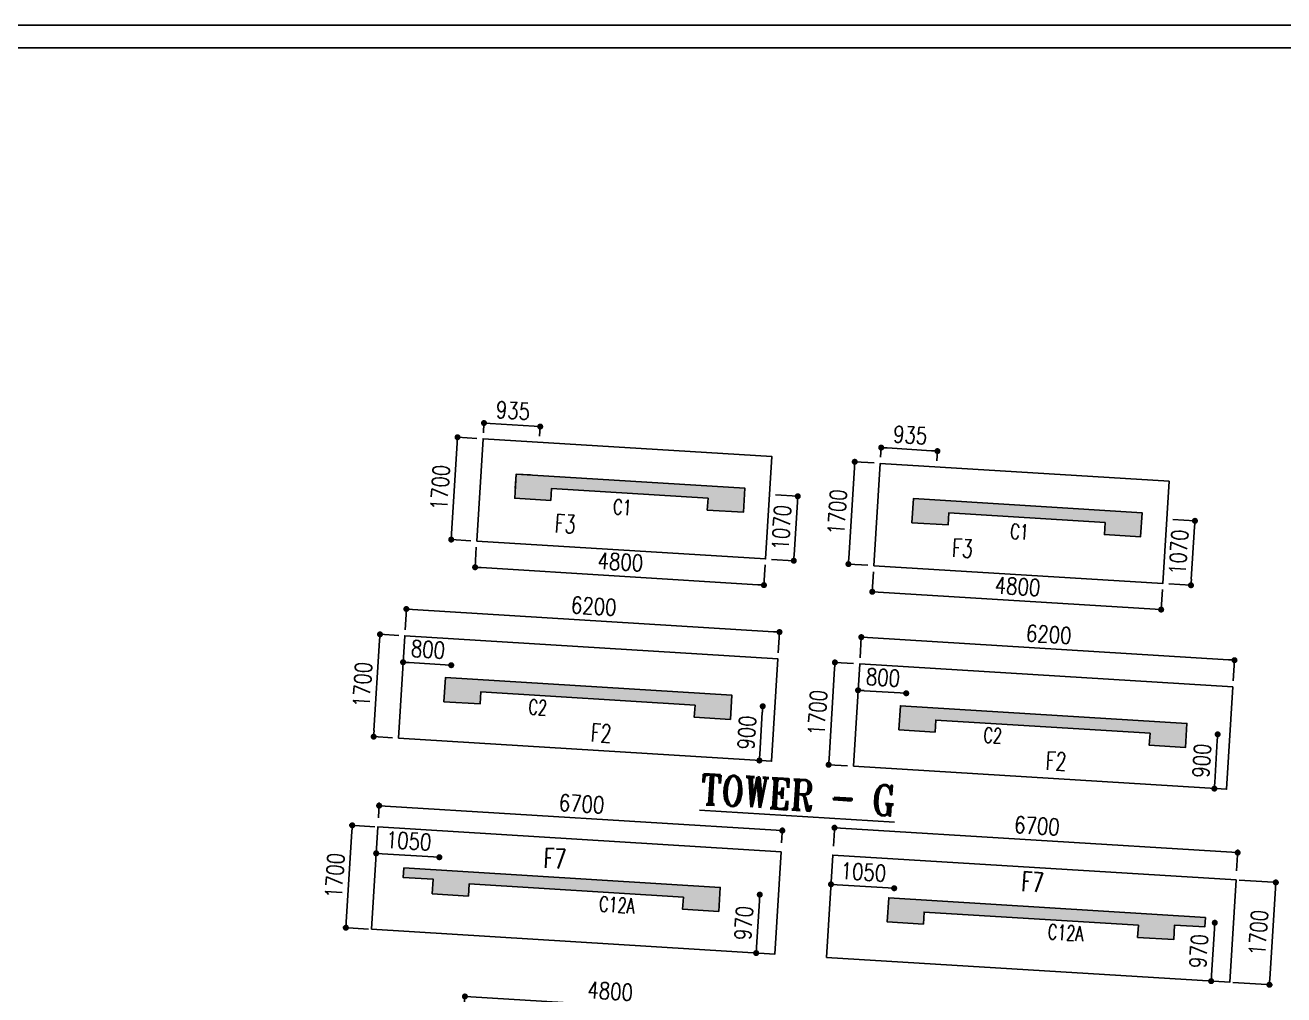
# Model space of a CAD drawing. Extents: x 473024 to 774629, y -1213442 to -1126596.
# Drawn here: x 491220 to 512094, y -1143044 to -1126969 of the extents above; entities that cross this region are included whole.
import ezdxf
from ezdxf.enums import TextEntityAlignment as Align

# ---------------------------------------------------------------- set-up
doc = ezdxf.new("R2010")
doc.units = 0
doc.header["$LTSCALE"] = 100
doc.header["$MEASUREMENT"] = 0
doc.header["$PDMODE"] = 2
doc.header["$PDSIZE"] = -10
doc.layers.get('0').update_dxf_attribs({"linetype": 'CONTINUOUS'})
doc.layers.get('Defpoints').update_dxf_attribs({"linetype": 'CONTINUOUS'})
for name, color, linetype in [('7', 7, 'CONTINUOUS'), ('C-STRU-COL-HAT', 253, 'CONTINUOUS'), ('COLNO', 6, 'CONTINUOUS'), ('column', 10, 'CONTINUOUS'), ('Footing', 2, 'CONTINUOUS'), ('Footing Nos', 4, 'CONTINUOUS'), ('S-FOOTDIM', 9, 'CONTINUOUS'), ('TITLE', 7, 'CONTINUOUS'), ('TITLE2', 7, 'CONTINUOUS')]:
    doc.layers.add(name, color=color, linetype=linetype)
doc.styles.add('ROMANS', font='romans.shx', dxfattribs={"width": 0.8})
doc.styles.add('ROMANT', font='ROMANT.SHX', dxfattribs={"width": 0.8})
doc.dimstyles.new('dim100', dxfattribs={"dimtxt": 275, "dimasz": 100, "dimexe": 50, "dimexo": 50, "dimgap": 100, "dimtad": 1, "dimdec": 0, "dimrnd": 5, "dimzin": 0, "dimdsep": 46, "dimtxsty": 'ROMANS', "dimblk": 'DOT', "dimcen": 0.09, "dimclrd": 9, "dimclre": 9, "dimclrt": 3, "dimadec": 0, "dimazin": 0, "dimtfac": 1, "dimtdec": 0, "dimtofl": 0, "dimtmove": 1, "dimatfit": 0, "dimldrblk": 'DOT', "dimfxl": 1, "dimtolj": 1, "dimtzin": 0, "dimarcsym": 0})

# ---------------------------------------------------------------- blocks, each defined once
blk = doc.blocks.new('_Dot')
at = {"color": 0, "linetype": 'ByBlock', "lineweight": -2}
blk.add_line((-0.5, 0), (-1, 0), dxfattribs=at)
at = {"color": 0, "linetype": 'ByBlock', "const_width": 0.5}
blk.add_lwpolyline([(-0.25, 0, 1), (0.25, 0, 1)], format="xyb", close=True, dxfattribs=at)
blk = doc.blocks.new('*D95')
at = {"layer": 'Defpoints', "color": 0, "transparency": 16777216}
for p in [(497514, -1137092), (496999, -1138764), (497410, -1138789)]:
    blk.add_point(p, dxfattribs=at)
at = {"layer": 'S-FOOTDIM', "color": 9, "lineweight": -2, "transparency": 16777216}
for p, q in [((497098, -1137167), (497005, -1138664)), ((497415, -1137086), (497104, -1137067)), ((497310, -1138783), (496999, -1138764))]:
    blk.add_line(p, q, dxfattribs=at)
at = {"layer": 'S-FOOTDIM', "color": 9, "lineweight": -2, "transparency": 16777216, "xscale": 99.99999999999999, "yscale": 99.99999999999999, "zscale": 99.99999999999999}
for p, rotation in [((497104, -1137067), 86.46637267448153), ((496999, -1138764), 266.4663726744816)]:
    blk.add_blockref('_Dot', p, dxfattribs=dict(at, rotation=rotation))
at = {"layer": 'S-FOOTDIM', "color": 3, "transparency": 16777216, "insert": (496814, -1137901), "char_height": 275, "attachment_point": 5, "rotation": 86.4664, "style": 'ROMANS'}
blk.add_mtext('\\A1;1700', dxfattribs=at)
blk = doc.blocks.new('*D96')
at = {"layer": 'Defpoints', "color": 0, "transparency": 16777216}
for p in [(497542, -1136648), (497514, -1137092), (503703, -1137474)]:
    blk.add_point(p, dxfattribs=at)
at = {"layer": 'S-FOOTDIM', "color": 9, "lineweight": -2, "transparency": 16777216}
for p, q in [((497520, -1136992), (497542, -1136648)), ((503630, -1137024), (497642, -1136654)), ((503709, -1137374), (503730, -1137030))]:
    blk.add_line(p, q, dxfattribs=at)
at = {"layer": 'S-FOOTDIM', "color": 9, "lineweight": -2, "transparency": 16777216, "xscale": 99.99999999999999, "yscale": 99.99999999999999, "zscale": 99.99999999999999}
for p, rotation in [((497542, -1136648), 176.4663726676186), ((503730, -1137030), 356.4663726676186)]:
    blk.add_blockref('_Dot', p, dxfattribs=dict(at, rotation=rotation))
at = {"layer": 'S-FOOTDIM', "color": 3, "transparency": 16777216, "insert": (500650, -1136602), "char_height": 275, "attachment_point": 5, "rotation": 356.4664, "style": 'ROMANS'}
blk.add_mtext('\\A1;6200', dxfattribs=at)
blk = doc.blocks.new('*D97')
at = {"layer": 'Defpoints', "color": 0, "transparency": 16777216}
for p in [(505060, -1137558), (504545, -1139230), (504955, -1139255)]:
    blk.add_point(p, dxfattribs=at)
at = {"layer": 'S-FOOTDIM', "color": 9, "lineweight": -2, "transparency": 16777216}
for p, q in [((504643, -1137633), (504551, -1139130)), ((504960, -1137552), (504649, -1137533)), ((504855, -1139249), (504545, -1139230))]:
    blk.add_line(p, q, dxfattribs=at)
at = {"layer": 'S-FOOTDIM', "color": 9, "lineweight": -2, "transparency": 16777216, "xscale": 99.99999999999999, "yscale": 99.99999999999999, "zscale": 99.99999999999999}
for p, rotation in [((504649, -1137533), 86.46637267448153), ((504545, -1139230), 266.4663726744816)]:
    blk.add_blockref('_Dot', p, dxfattribs=dict(at, rotation=rotation))
at = {"layer": 'S-FOOTDIM', "color": 3, "transparency": 16777216, "insert": (504360, -1138367), "char_height": 275, "attachment_point": 5, "rotation": 86.4664, "style": 'ROMANS'}
blk.add_mtext('\\A1;1700', dxfattribs=at)
blk = doc.blocks.new('*D98')
at = {"layer": 'Defpoints', "color": 0, "transparency": 16777216}
for p in [(505087, -1137114), (505060, -1137558), (511248, -1137940)]:
    blk.add_point(p, dxfattribs=at)
at = {"layer": 'S-FOOTDIM', "color": 9, "lineweight": -2, "transparency": 16777216}
for p, q in [((505066, -1137458), (505087, -1137114)), ((511176, -1137490), (505187, -1137120)), ((511254, -1137840), (511276, -1137496))]:
    blk.add_line(p, q, dxfattribs=at)
at = {"layer": 'S-FOOTDIM', "color": 9, "lineweight": -2, "transparency": 16777216, "xscale": 99.99999999999999, "yscale": 99.99999999999999, "zscale": 99.99999999999999}
for p, rotation in [((505087, -1137114), 176.4663726676186), ((511276, -1137496), 356.4663726676186)]:
    blk.add_blockref('_Dot', p, dxfattribs=dict(at, rotation=rotation))
at = {"layer": 'S-FOOTDIM', "color": 3, "transparency": 16777216, "insert": (508196, -1137068), "char_height": 275, "attachment_point": 5, "rotation": 356.4664, "style": 'ROMANS'}
blk.add_mtext('\\A1;6200', dxfattribs=at)
blk = doc.blocks.new('*D99')
at = {"layer": 'Defpoints', "color": 0, "transparency": 16777216}
for p in [(496644, -1140234), (497068, -1140261), (496963, -1141957)]:
    blk.add_point(p, dxfattribs=at)
at = {"layer": 'S-FOOTDIM', "color": 9, "lineweight": -2, "transparency": 16777216}
for p, q in [((496545, -1141831), (496638, -1140334)), ((497018, -1140258), (496594, -1140231)), ((496914, -1141954), (496489, -1141928))]:
    blk.add_line(p, q, dxfattribs=at)
at = {"layer": 'S-FOOTDIM', "color": 9, "lineweight": -2, "transparency": 16777216, "xscale": 99.99999999999999, "yscale": 99.99999999999999, "zscale": 99.99999999999999}
for p, rotation in [((496644, -1140234), 86.46706808957696), ((496539, -1141931), 266.467068089577)]:
    blk.add_blockref('_Dot', p, dxfattribs=dict(at, rotation=rotation))
at = {"layer": 'S-FOOTDIM', "color": 3, "transparency": 16777216, "insert": (496354, -1141068), "char_height": 275, "attachment_point": 5, "rotation": 86.4671, "style": 'ROMANS'}
blk.add_mtext('\\A1;1700', dxfattribs=at)
blk = doc.blocks.new('*D100')
at = {"layer": 'Defpoints', "color": 0, "transparency": 16777216}
for p in [(497074, -1140161), (503777, -1140321), (503762, -1140574)]:
    blk.add_point(p, dxfattribs=at)
at = {"layer": 'S-FOOTDIM', "color": 9, "lineweight": -2, "transparency": 16777216}
for p, q in [((497077, -1140111), (497093, -1139858)), ((497190, -1139914), (503677, -1140314)), ((503765, -1140524), (503780, -1140271))]:
    blk.add_line(p, q, dxfattribs=at)
at = {"layer": 'S-FOOTDIM', "color": 9, "lineweight": -2, "transparency": 16777216, "xscale": 100, "yscale": 100, "zscale": 100}
for p, rotation in [((497090, -1139908), 176.466994887419), ((503777, -1140321), 356.4669948874191)]:
    blk.add_blockref('_Dot', p, dxfattribs=dict(at, rotation=rotation))
at = {"layer": 'S-FOOTDIM', "color": 3, "transparency": 16777216, "insert": (500448, -1139877), "char_height": 275, "attachment_point": 5, "rotation": 356.467, "style": 'ROMANS'}
blk.add_mtext('\\A1;6700', dxfattribs=at)
blk = doc.blocks.new('*D101')
at = {"layer": 'Defpoints', "color": 0, "transparency": 16777216}
for p in [(511301, -1141139), (511960, -1141180), (511196, -1142836)]:
    blk.add_point(p, dxfattribs=at)
at = {"layer": 'S-FOOTDIM', "color": 9, "lineweight": -2, "transparency": 16777216}
for p, q in [((511351, -1141143), (512010, -1141183)), ((511861, -1142777), (511954, -1141280)), ((511246, -1142839), (511905, -1142880))]:
    blk.add_line(p, q, dxfattribs=at)
at = {"layer": 'S-FOOTDIM', "color": 9, "lineweight": -2, "transparency": 16777216, "xscale": 100, "yscale": 100, "zscale": 100}
for p, rotation in [((511960, -1141180), 86.466445874391), ((511855, -1142877), 266.466445874391)]:
    blk.add_blockref('_Dot', p, dxfattribs=dict(at, rotation=rotation))
at = {"layer": 'S-FOOTDIM', "color": 3, "transparency": 16777216, "insert": (511671, -1142014), "char_height": 275, "attachment_point": 5, "rotation": 86.4664, "style": 'ROMANS'}
blk.add_mtext('\\A1;1700', dxfattribs=at)
blk = doc.blocks.new('*D102')
at = {"layer": 'Defpoints', "color": 0, "transparency": 16777216}
for p in [(504620, -1140627), (511329, -1140687), (511307, -1141040)]:
    blk.add_point(p, dxfattribs=at)
at = {"layer": 'S-FOOTDIM', "color": 9, "lineweight": -2, "transparency": 16777216}
for p, q in [((504623, -1140577), (504645, -1140224)), ((504742, -1140280), (511229, -1140681)), ((511310, -1140990), (511332, -1140637))]:
    blk.add_line(p, q, dxfattribs=at)
at = {"layer": 'S-FOOTDIM', "color": 9, "lineweight": -2, "transparency": 16777216, "xscale": 100, "yscale": 100, "zscale": 100}
for p, rotation in [((504642, -1140274), 176.4663726724198), ((511329, -1140687), 356.4663726724198)]:
    blk.add_blockref('_Dot', p, dxfattribs=dict(at, rotation=rotation))
at = {"layer": 'S-FOOTDIM', "color": 3, "transparency": 16777216, "insert": (508000, -1140243), "char_height": 275, "attachment_point": 5, "rotation": 356.4664, "style": 'ROMANS'}
blk.add_mtext('\\A1;6700', dxfattribs=at)
blk = doc.blocks.new('*D104')
at = {"layer": 'Defpoints', "color": 0, "transparency": 16777216}
for p in [(498513, -1143071), (498486, -1143504), (503277, -1143800)]:
    blk.add_point(p, dxfattribs=at)
at = {"layer": 'S-FOOTDIM', "color": 9, "lineweight": -2, "transparency": 16777216}
for p, q in [((498492, -1143404), (498513, -1143071)), ((503204, -1143361), (498613, -1143077)), ((503283, -1143700), (503304, -1143367))]:
    blk.add_line(p, q, dxfattribs=at)
at = {"layer": 'S-FOOTDIM', "color": 9, "lineweight": -2, "transparency": 16777216, "xscale": 100, "yscale": 100, "zscale": 100}
for p, rotation in [((498513, -1143071), 176.4663725606887), ((503304, -1143367), 356.4663725606887)]:
    blk.add_blockref('_Dot', p, dxfattribs=dict(at, rotation=rotation))
at = {"layer": 'S-FOOTDIM', "color": 3, "transparency": 16777216, "insert": (500923, -1142982), "char_height": 275, "attachment_point": 5, "rotation": 356.4664, "style": 'ROMANS'}
blk.add_mtext('\\A1;4800', dxfattribs=at)
blk = doc.blocks.new('*D107')
at = {"layer": 'Defpoints', "color": 0, "transparency": 16777216}
for p in [(498390, -1133800), (498813, -1133826), (498708, -1135523)]:
    blk.add_point(p, dxfattribs=at)
at = {"layer": 'S-FOOTDIM', "color": 9, "lineweight": -2, "transparency": 16777216}
for p, q in [((498713, -1133820), (498390, -1133800)), ((498292, -1135397), (498384, -1133900)), ((498609, -1135517), (498286, -1135497))]:
    blk.add_line(p, q, dxfattribs=at)
at = {"layer": 'S-FOOTDIM', "color": 9, "lineweight": -2, "transparency": 16777216, "xscale": 100, "yscale": 100, "zscale": 100}
for p, rotation in [((498390, -1133800), 86.46637278100037), ((498286, -1135497), 266.4663727810004)]:
    blk.add_blockref('_Dot', p, dxfattribs=dict(at, rotation=rotation))
at = {"layer": 'S-FOOTDIM', "color": 3, "transparency": 16777216, "insert": (498101, -1134634), "char_height": 275, "attachment_point": 5, "rotation": 86.4664, "style": 'ROMANS'}
blk.add_mtext('\\A1;1700', dxfattribs=at)
blk = doc.blocks.new('*D108')
at = {"layer": 'Defpoints', "color": 0, "transparency": 16777216}
for p in [(498708, -1135523), (498682, -1135956), (503499, -1135819)]:
    blk.add_point(p, dxfattribs=at)
at = {"layer": 'S-FOOTDIM', "color": 9, "lineweight": -2, "transparency": 16777216}
for p, q in [((498702, -1135623), (498682, -1135956)), ((503373, -1136245), (498781, -1135962)), ((503493, -1135918), (503472, -1136252))]:
    blk.add_line(p, q, dxfattribs=at)
at = {"layer": 'S-FOOTDIM', "color": 9, "lineweight": -2, "transparency": 16777216, "xscale": 100, "yscale": 100, "zscale": 100}
for p, rotation in [((498682, -1135956), 176.4663727745485), ((503472, -1136252), 356.4663727745485)]:
    blk.add_blockref('_Dot', p, dxfattribs=dict(at, rotation=rotation))
at = {"layer": 'S-FOOTDIM', "color": 3, "transparency": 16777216, "insert": (501092, -1135867), "char_height": 275, "attachment_point": 5, "rotation": 356.4664, "style": 'ROMANS'}
blk.add_mtext('\\A1;4800', dxfattribs=at)
blk = doc.blocks.new('*D109')
at = {"layer": 'Defpoints', "color": 0, "transparency": 16777216}
for p in [(504978, -1134207), (505401, -1134233), (505296, -1135930)]:
    blk.add_point(p, dxfattribs=at)
at = {"layer": 'S-FOOTDIM', "color": 9, "lineweight": -2, "transparency": 16777216}
for p, q in [((505301, -1134227), (504978, -1134207)), ((504879, -1135804), (504972, -1134306)), ((505196, -1135923), (504873, -1135903))]:
    blk.add_line(p, q, dxfattribs=at)
at = {"layer": 'S-FOOTDIM', "color": 9, "lineweight": -2, "transparency": 16777216, "xscale": 100, "yscale": 100, "zscale": 100}
for p, rotation in [((504978, -1134207), 86.46637278100037), ((504873, -1135903), 266.4663727810004)]:
    blk.add_blockref('_Dot', p, dxfattribs=dict(at, rotation=rotation))
at = {"layer": 'S-FOOTDIM', "color": 3, "transparency": 16777216, "insert": (504688, -1135040), "char_height": 275, "attachment_point": 5, "rotation": 86.4664, "style": 'ROMANS'}
blk.add_mtext('\\A1;1700', dxfattribs=at)
blk = doc.blocks.new('*D110')
at = {"layer": 'Defpoints', "color": 0, "transparency": 16777216}
for p in [(505296, -1135930), (505269, -1136362), (510087, -1136225)]:
    blk.add_point(p, dxfattribs=at)
at = {"layer": 'S-FOOTDIM', "color": 9, "lineweight": -2, "transparency": 16777216}
for p, q in [((505290, -1136029), (505269, -1136362)), ((509960, -1136652), (505369, -1136369)), ((510080, -1136325), (510060, -1136658))]:
    blk.add_line(p, q, dxfattribs=at)
at = {"layer": 'S-FOOTDIM', "color": 9, "lineweight": -2, "transparency": 16777216, "xscale": 100, "yscale": 100, "zscale": 100}
for p, rotation in [((505269, -1136362), 176.4663727745485), ((510060, -1136658), 356.4663727745485)]:
    blk.add_blockref('_Dot', p, dxfattribs=dict(at, rotation=rotation))
at = {"layer": 'S-FOOTDIM', "color": 3, "transparency": 16777216, "insert": (507679, -1136273), "char_height": 275, "attachment_point": 5, "rotation": 356.4664, "style": 'ROMANS'}
blk.add_mtext('\\A1;4800', dxfattribs=at)
blk = doc.blocks.new('*D416')
at = {"layer": 'Defpoints', "color": 0, "linetype": 'ByBlock', "transparency": 16777216}
for p in [(499762, -1133623), (498813, -1133826), (499746, -1133884)]:
    blk.add_point(p, dxfattribs=at)
at = {"layer": 'S-FOOTDIM', "color": 9, "lineweight": -2, "transparency": 16777216}
for p, q in [((498819, -1133726), (498829, -1133565)), ((498929, -1133572), (499663, -1133617)), ((499752, -1133784), (499762, -1133623))]:
    blk.add_line(p, q, dxfattribs=at)
at = {"layer": 'S-FOOTDIM', "color": 9, "linetype": 'ByBlock', "lineweight": -2, "transparency": 16777216, "xscale": 100, "yscale": 100, "zscale": 100}
for p, rotation in [((498829, -1133565), 176.4663727768346), ((499762, -1133623), 356.4663727768346)]:
    blk.add_blockref('_Dot', p, dxfattribs=dict(at, rotation=rotation))
at = {"layer": 'S-FOOTDIM', "color": 3, "linetype": 'ByBlock', "transparency": 16777216, "insert": (499310, -1133357), "char_height": 275, "attachment_point": 5, "rotation": 356.4664, "style": 'ROMANS'}
blk.add_mtext('\\A1;935', dxfattribs=at)
blk = doc.blocks.new('DOT')
at = {"layer": '7', "color": 0, "linetype": 'ByBlock'}
blk.add_line((-0.5, 0), (-1, 0), dxfattribs=at)
at = {"layer": '7', "color": 0, "linetype": 'ByBlock', "const_width": 0.5}
blk.add_lwpolyline([(-0.25, 0, 1), (0.25, 0, 1)], format="xyb", close=True, dxfattribs=at)
blk = doc.blocks.new('*D417')
at = {"layer": 'Defpoints', "color": 0, "linetype": 'ByBlock', "transparency": 16777216}
for p in [(503565, -1134751), (503499, -1135819), (503967, -1135847)]:
    blk.add_point(p, dxfattribs=at)
at = {"layer": 'S-FOOTDIM', "color": 9, "lineweight": -2, "transparency": 16777216}
for p, q in [((503665, -1134757), (504033, -1134779)), ((504027, -1134879), (503973, -1135748)), ((503599, -1135825), (503967, -1135847))]:
    blk.add_line(p, q, dxfattribs=at)
at = {"layer": 'S-FOOTDIM', "color": 9, "linetype": 'ByBlock', "lineweight": -2, "transparency": 16777216, "xscale": 100, "yscale": 100, "zscale": 100}
for p, rotation in [((504033, -1134779), 86.4663727768325), ((503967, -1135847), 266.4663727768325)]:
    blk.add_blockref('_Dot', p, dxfattribs=dict(at, rotation=rotation))
at = {"layer": 'S-FOOTDIM', "color": 3, "linetype": 'ByBlock', "transparency": 16777216, "insert": (503763, -1135299), "char_height": 275, "attachment_point": 5, "rotation": 86.4664, "style": 'ROMANS'}
blk.add_mtext('\\A1;1070', dxfattribs=at)
blk = doc.blocks.new('*D418')
at = {"layer": 'Defpoints', "color": 0, "linetype": 'ByBlock', "transparency": 16777216}
for p in [(506350, -1134030), (505401, -1134233), (506334, -1134290)]:
    blk.add_point(p, dxfattribs=at)
at = {"layer": 'S-FOOTDIM', "color": 9, "lineweight": -2, "transparency": 16777216}
for p, q in [((505407, -1134133), (505417, -1133972)), ((505516, -1133978), (506250, -1134024)), ((506340, -1134191), (506350, -1134030))]:
    blk.add_line(p, q, dxfattribs=at)
at = {"layer": 'S-FOOTDIM', "color": 9, "linetype": 'ByBlock', "lineweight": -2, "transparency": 16777216, "xscale": 100, "yscale": 100, "zscale": 100}
for p, rotation in [((505417, -1133972), 176.4663727768346), ((506350, -1134030), 356.4663727768346)]:
    blk.add_blockref('_Dot', p, dxfattribs=dict(at, rotation=rotation))
at = {"layer": 'S-FOOTDIM', "color": 3, "linetype": 'ByBlock', "transparency": 16777216, "insert": (505898, -1133764), "char_height": 275, "attachment_point": 5, "rotation": 356.4664, "style": 'ROMANS'}
blk.add_mtext('\\A1;935', dxfattribs=at)
blk = doc.blocks.new('*D419')
at = {"layer": 'Defpoints', "color": 0, "linetype": 'ByBlock', "transparency": 16777216}
for p in [(510153, -1135157), (510087, -1136225), (510554, -1136254)]:
    blk.add_point(p, dxfattribs=at)
at = {"layer": 'S-FOOTDIM', "color": 9, "lineweight": -2, "transparency": 16777216}
for p, q in [((510252, -1135163), (510620, -1135186)), ((510614, -1135286), (510560, -1136154)), ((510186, -1136232), (510554, -1136254))]:
    blk.add_line(p, q, dxfattribs=at)
at = {"layer": 'S-FOOTDIM', "color": 9, "linetype": 'ByBlock', "lineweight": -2, "transparency": 16777216}
for p, xscale, yscale, zscale, rotation in [((510620, -1135186), 99.99999999999999, 99.99999999999999, 99.99999999999999, 86.4663727768325), ((510554, -1136254), 100, 100, 100, 266.4663727768325)]:
    blk.add_blockref('_Dot', p, dxfattribs=dict(at, xscale=xscale, yscale=yscale, zscale=zscale, rotation=rotation))
at = {"layer": 'S-FOOTDIM', "color": 3, "linetype": 'ByBlock', "transparency": 16777216, "insert": (510350, -1135706), "char_height": 275, "attachment_point": 5, "rotation": 86.4664, "style": 'ROMANS'}
blk.add_mtext('\\A1;1070', dxfattribs=at)
blk = doc.blocks.new('*D420')
at = {"layer": 'Defpoints', "color": 0, "linetype": 'ByBlock', "transparency": 16777216}
for p in [(498286, -1137579), (497480, -1137653), (498278, -1137703)]:
    blk.add_point(p, dxfattribs=at)
at = {"layer": 'S-FOOTDIM', "color": 9, "lineweight": -2, "transparency": 16777216}
for p, q in [((497486, -1137554), (497487, -1137530)), ((497587, -1137536), (498186, -1137573)), ((498284, -1137603), (498286, -1137579))]:
    blk.add_line(p, q, dxfattribs=at)
at = {"layer": 'S-FOOTDIM', "color": 9, "linetype": 'ByBlock', "lineweight": -2, "transparency": 16777216, "xscale": 100, "yscale": 100, "zscale": 100}
for p, rotation in [((497487, -1137530), 176.4663727768358), ((498286, -1137579), 356.4663727768358)]:
    blk.add_blockref('_Dot', p, dxfattribs=dict(at, rotation=rotation))
at = {"layer": 'S-FOOTDIM', "color": 3, "linetype": 'ByBlock', "transparency": 16777216, "insert": (497901, -1137317), "char_height": 275, "attachment_point": 5, "rotation": 356.4664, "style": 'ROMANS'}
blk.add_mtext('\\A1;800', dxfattribs=at)
blk = doc.blocks.new('*D421')
at = {"layer": 'Defpoints', "color": 0, "linetype": 'ByBlock', "transparency": 16777216}
for p in [(503349, -1138254), (503294, -1139152), (503396, -1139159)]:
    blk.add_point(p, dxfattribs=at)
at = {"layer": 'S-FOOTDIM', "color": 9, "lineweight": -2, "transparency": 16777216}
for p, q in [((503449, -1138260), (503452, -1138260)), ((503445, -1138360), (503402, -1139059)), ((503394, -1139158), (503396, -1139159))]:
    blk.add_line(p, q, dxfattribs=at)
at = {"layer": 'S-FOOTDIM', "color": 9, "linetype": 'ByBlock', "lineweight": -2, "transparency": 16777216}
for p, xscale, yscale, zscale, rotation in [((503452, -1138260), 100, 100, 100, 86.46637277683212), ((503396, -1139159), 99.99999999999999, 99.99999999999999, 99.99999999999999, 266.4663727768321)]:
    blk.add_blockref('_Dot', p, dxfattribs=dict(at, xscale=xscale, yscale=yscale, zscale=zscale, rotation=rotation))
at = {"layer": 'S-FOOTDIM', "color": 3, "linetype": 'ByBlock', "transparency": 16777216, "insert": (503187, -1138695), "char_height": 275, "attachment_point": 5, "rotation": 86.4664, "style": 'ROMANS'}
blk.add_mtext('\\A1;900', dxfattribs=at)
blk = doc.blocks.new('*D422')
at = {"layer": 'Defpoints', "color": 0, "linetype": 'ByBlock', "transparency": 16777216}
for p in [(505832, -1138045), (505025, -1138119), (505824, -1138169)]:
    blk.add_point(p, dxfattribs=at)
at = {"layer": 'S-FOOTDIM', "color": 9, "lineweight": -2, "transparency": 16777216}
for p, q in [((505031, -1138020), (505033, -1137995)), ((505133, -1138002), (505732, -1138039)), ((505830, -1138069), (505832, -1138045))]:
    blk.add_line(p, q, dxfattribs=at)
at = {"layer": 'S-FOOTDIM', "color": 9, "linetype": 'ByBlock', "lineweight": -2, "transparency": 16777216, "xscale": 100, "yscale": 100, "zscale": 100}
for p, rotation in [((505033, -1137995), 176.4663727768358), ((505832, -1138045), 356.4663727768358)]:
    blk.add_blockref('_Dot', p, dxfattribs=dict(at, rotation=rotation))
at = {"layer": 'S-FOOTDIM', "color": 3, "linetype": 'ByBlock', "transparency": 16777216, "insert": (505447, -1137783), "char_height": 275, "attachment_point": 5, "rotation": 356.4664, "style": 'ROMANS'}
blk.add_mtext('\\A1;800', dxfattribs=at)
blk = doc.blocks.new('*D423')
at = {"layer": 'Defpoints', "color": 0, "linetype": 'ByBlock', "transparency": 16777216}
for p in [(510895, -1138720), (510839, -1139618), (510942, -1139625)]:
    blk.add_point(p, dxfattribs=at)
at = {"layer": 'S-FOOTDIM', "color": 9, "lineweight": -2, "transparency": 16777216}
for p, q in [((510991, -1138826), (510948, -1139525)), ((510995, -1138726), (510997, -1138726)), ((510939, -1139624), (510942, -1139625))]:
    blk.add_line(p, q, dxfattribs=at)
at = {"layer": 'S-FOOTDIM', "color": 9, "linetype": 'ByBlock', "lineweight": -2, "transparency": 16777216}
for p, xscale, yscale, zscale, rotation in [((510997, -1138726), 100, 100, 100, 86.46637277683212), ((510942, -1139625), 99.99999999999999, 99.99999999999999, 99.99999999999999, 266.4663727768321)]:
    blk.add_blockref('_Dot', p, dxfattribs=dict(at, xscale=xscale, yscale=yscale, zscale=zscale, rotation=rotation))
at = {"layer": 'S-FOOTDIM', "color": 3, "linetype": 'ByBlock', "transparency": 16777216, "insert": (510732, -1139161), "char_height": 275, "attachment_point": 5, "rotation": 86.4664, "style": 'ROMANS'}
blk.add_mtext('\\A1;900', dxfattribs=at)
blk = doc.blocks.new('*D424')
at = {"layer": 'Defpoints', "color": 0, "linetype": 'ByBlock', "transparency": 16777216}
for p in [(498089, -1140763), (497034, -1140822), (498082, -1140887)]:
    blk.add_point(p, dxfattribs=at)
at = {"layer": 'S-FOOTDIM', "color": 9, "lineweight": -2, "transparency": 16777216}
for p, q in [((497040, -1140722), (497041, -1140698)), ((497141, -1140704), (497990, -1140757)), ((498088, -1140787), (498089, -1140763))]:
    blk.add_line(p, q, dxfattribs=at)
at = {"layer": 'S-FOOTDIM', "color": 9, "linetype": 'ByBlock', "lineweight": -2, "transparency": 16777216, "xscale": 100, "yscale": 100, "zscale": 100}
for p, rotation in [((497041, -1140698), 176.4663727768381), ((498089, -1140763), 356.4663727768381)]:
    blk.add_blockref('_Dot', p, dxfattribs=dict(at, rotation=rotation))
at = {"layer": 'S-FOOTDIM', "color": 3, "linetype": 'ByBlock', "transparency": 16777216, "insert": (497580, -1140493), "char_height": 275, "attachment_point": 5, "rotation": 356.4664, "style": 'ROMANS'}
blk.add_mtext('\\A1;1050', dxfattribs=at)
blk = doc.blocks.new('*D425')
at = {"layer": 'Defpoints', "color": 0, "transparency": 16777216}
for p in [(503301, -1141377, 0), (503241, -1142345), (503343, -1142351)]:
    blk.add_point(p, dxfattribs=at)
at = {"layer": 'S-FOOTDIM', "color": 9, "lineweight": -2, "transparency": 16777216}
for p, q in [((503401, -1141383), (503403, -1141383)), ((503397, -1141483), (503350, -1142251)), ((503341, -1142351), (503343, -1142351))]:
    blk.add_line(p, q, dxfattribs=at)
at = {"layer": 'S-FOOTDIM', "color": 9, "lineweight": -2, "transparency": 16777216, "xscale": 99.99999999999999, "yscale": 99.99999999999999, "zscale": 99.99999999999999}
for p, rotation in [((503403, -1141383), 86.46630856691174), ((503343, -1142351), 266.4663085669117)]:
    blk.add_blockref('_Dot', p, dxfattribs=dict(at, rotation=rotation))
at = {"layer": 'S-FOOTDIM', "color": 3, "transparency": 16777216, "insert": (503136, -1141853), "char_height": 275, "attachment_point": 5, "rotation": 86.4663, "style": 'ROMANS'}
blk.add_mtext('\\A1;970', dxfattribs=at)
blk = doc.blocks.new('*D426')
at = {"layer": 'Defpoints', "color": 0, "transparency": 16777216}
for p in [(504579, -1141288, 0), (505627, -1141353, 0), (505632, -1141277)]:
    blk.add_point(p, dxfattribs=at)
at = {"layer": 'S-FOOTDIM', "color": 9, "lineweight": -2, "transparency": 16777216}
for p, q in [((504585, -1141188), (504584, -1141212)), ((504684, -1141218), (505532, -1141271)), ((505634, -1141253), (505632, -1141277))]:
    blk.add_line(p, q, dxfattribs=at)
at = {"layer": 'S-FOOTDIM', "color": 9, "lineweight": -2, "transparency": 16777216, "xscale": 100, "yscale": 100, "zscale": 100}
for p, rotation in [((504584, -1141212), 176.4663727768381), ((505632, -1141277), 356.4663727768381)]:
    blk.add_blockref('_Dot', p, dxfattribs=dict(at, rotation=rotation))
at = {"layer": 'S-FOOTDIM', "color": 3, "transparency": 16777216, "insert": (505123, -1141008), "char_height": 275, "attachment_point": 5, "rotation": 356.4664, "style": 'ROMANS'}
blk.add_mtext('\\A1;1050', dxfattribs=at)
blk = doc.blocks.new('*D427')
at = {"layer": 'Defpoints', "color": 0, "transparency": 16777216}
for p in [(510847, -1141843, 0), (510787, -1142811), (510889, -1142817)]:
    blk.add_point(p, dxfattribs=at)
at = {"layer": 'S-FOOTDIM', "color": 9, "lineweight": -2, "transparency": 16777216}
for p, q in [((510943, -1141949), (510895, -1142717)), ((510946, -1141849), (510949, -1141849)), ((510887, -1142817), (510889, -1142817))]:
    blk.add_line(p, q, dxfattribs=at)
at = {"layer": 'S-FOOTDIM', "color": 9, "lineweight": -2, "transparency": 16777216, "xscale": 100, "yscale": 100, "zscale": 100}
for p, rotation in [((510949, -1141849), 86.46643692214458), ((510889, -1142817), 266.4664369221446)]:
    blk.add_blockref('_Dot', p, dxfattribs=dict(at, rotation=rotation))
at = {"layer": 'S-FOOTDIM', "color": 3, "transparency": 16777216, "insert": (510682, -1142319), "char_height": 275, "attachment_point": 5, "rotation": 86.4664, "style": 'ROMANS'}
blk.add_mtext('\\A1;970', dxfattribs=at)
blk = doc.blocks.new('A$C070C35B4')
at = {"layer": 'column', "color": 1, "elevation": 0}
blk.add_lwpolyline([(22894, 33836), (22909, 34073), (22909, 34073), (22909, 34073), (22909, 34073), (23145, 34058)], dxfattribs=at)

msp = doc.modelspace()

# ---------------------------------------------------------------- hatches: boundary and pattern name
at = {"layer": 'C-STRU-COL-HAT'}
h = msp.add_hatch(color=256, dxfattribs=at)
h.dxf.hatch_style = 1
h.paths.add_polyline_path([(502544.7, -1134807.9), (499949.6, -1134647.6), (499937.3, -1134847.2), (499338.4, -1134810.2), (499363.1, -1134411), (503155.9, -1134645.2), (503155.9, -1134645.2), (503155.9, -1134645.2), (503131.2, -1135044.5), (502532.4, -1135007.5)])
h = msp.add_hatch(color=256, dxfattribs=at)
h.dxf.hatch_style = 1
h.paths.add_polyline_path([(509132.1, -1135214.5), (506537.1, -1135054.3), (506524.8, -1135253.9), (505925.9, -1135217), (505950.5, -1134817.7), (509743.3, -1135051.8), (509743.3, -1135051.8), (509743.3, -1135051.8), (509718.7, -1135451.1), (509119.8, -1135414.1)])
h = msp.add_hatch(color=256, dxfattribs=at)
h.dxf.hatch_style = 1
h.paths.add_polyline_path([(498165.2, -1138184.4), (498764.1, -1138221.4), (498776.4, -1138021.8), (502329.6, -1138241.2), (502317.3, -1138440.8), (502916.2, -1138477.8), (502940.8, -1138078.6), (498189.9, -1137785.2)])
h = msp.add_hatch(color=256, dxfattribs=at)
h.dxf.hatch_style = 1
h.paths.add_polyline_path([(505710.8, -1138650.4), (506309.7, -1138687.4), (506322, -1138487.8), (509875.3, -1138707.2), (509862.9, -1138906.8), (510461.8, -1138943.8), (510486.4, -1138544.5), (505735.5, -1138251.2)])
h = msp.add_hatch(color=256, dxfattribs=at)
h.dxf.hatch_style = 1
h.paths.add_polyline_path([(497497.2, -1140938.6), (497487.4, -1141098.3), (497986.6, -1141129.1), (497971.8, -1141368.5), (498570.7, -1141405.5), (498583, -1141205.8), (502136.2, -1141425.3), (502123.9, -1141624.9), (502722.8, -1141661.9), (502747.4, -1141262.6)])
h = msp.add_hatch(color=256, dxfattribs=at)
h.dxf.hatch_style = 1
h.paths.add_polyline_path([(510792.3, -1141759.5), (510782.4, -1141919.2), (510283.2, -1141888.3), (510268.4, -1142127.7), (509669.5, -1142090.8), (509681.9, -1141891.1), (506128.6, -1141671.7), (506116.3, -1141871.3), (505517.4, -1141834.4), (505542.1, -1141435.1)])

# ---------------------------------------------------------------- linework, layer by layer
at = {"layer": 'column', "color": 1, "elevation": 0}
for points in [[(502544.7, -1134807.9), (499949.6, -1134647.6), (499937.3, -1134847.2), (499338.4, -1134810.2), (499363.1, -1134411), (503155.9, -1134645.2), (503155.9, -1134645.2), (503155.9, -1134645.2), (503131.2, -1135044.5), (502532.4, -1135007.5), (502544.7, -1134807.9)], [(509132.1, -1135214.5), (506537.1, -1135054.3), (506524.8, -1135253.9), (505925.9, -1135217), (505950.5, -1134817.7), (509743.3, -1135051.8), (509743.3, -1135051.8), (509743.3, -1135051.8), (509718.7, -1135451.1), (509119.8, -1135414.1), (509132.1, -1135214.5)], [(502329.6, -1138241.2), (498776.4, -1138021.8), (498764.1, -1138221.4), (498165.2, -1138184.4), (498189.9, -1137785.2), (502940.8, -1138078.6), (502940.8, -1138078.6), (502940.8, -1138078.6), (502916.2, -1138477.8), (502317.3, -1138440.8), (502329.6, -1138241.2)], [(509875.3, -1138707.2), (506322, -1138487.8), (506309.7, -1138687.4), (505710.8, -1138650.4), (505735.5, -1138251.2), (510486.4, -1138544.5), (510486.4, -1138544.5), (510486.4, -1138544.5), (510461.8, -1138943.8), (509862.9, -1138906.8), (509875.3, -1138707.2)], [(497497.2, -1140938.6), (502747.4, -1141262.6), (502747.4, -1141262.6), (502747.4, -1141262.6), (502722.8, -1141661.9), (502123.9, -1141624.9), (502136.2, -1141425.3), (498583, -1141205.8), (498570.7, -1141405.5), (497971.8, -1141368.5), (497986.6, -1141129.1), (497487.4, -1141098.3), (497497.2, -1140938.6), (497497.2, -1140938.6), (497497.2, -1140938.6)], [(510792.3, -1141759.5), (505542.1, -1141435.1), (505542.1, -1141435.1), (505542.1, -1141435.1), (505517.4, -1141834.4), (506116.3, -1141871.3), (506128.6, -1141671.7), (509681.9, -1141891.1), (509669.5, -1142090.8), (510268.4, -1142127.7), (510283.2, -1141888.3), (510782.4, -1141919.2), (510792.3, -1141759.5), (510792.3, -1141759.5), (510792.3, -1141759.5)]]:
    msp.add_lwpolyline(points, dxfattribs=at)
at = {"layer": 'Footing', "elevation": 0}
for points in [[(498708.3, -1135522.8), (498813.1, -1133826), (503604, -1134121.8), (503499.2, -1135818.6)], [(505295.8, -1135929.6), (505400.6, -1134232.8), (510191.4, -1134528.6), (510086.7, -1136225.4)], [(497409.5, -1138788.9), (497514.3, -1137092.2), (503702.5, -1137474.3), (503597.8, -1139171.1)], [(504955.2, -1139254.9), (505060, -1137558.1), (511248.2, -1137940.2), (511143.4, -1139637)], [(496963.4, -1141957.4), (497068.2, -1140260.6), (503755.5, -1140673.5), (503650.7, -1142370.3)], [(504509, -1142423.2), (504613.7, -1140726.5), (511301, -1141139.4), (511196.2, -1142836.2)]]:
    msp.add_lwpolyline(points, close=True, dxfattribs=at)
at = {"layer": 'TITLE2', "color": 4, "elevation": 0}
msp.add_lwpolyline([(604473.6, -1213069.4), (604473.6, -1126969.1), (473397.1, -1126969.1), (473397.1, -1213069.4)], close=True, dxfattribs=at)
at = {"layer": 'TITLE2', "color": 12, "elevation": 0}
msp.add_lwpolyline([(604100.7, -1212696.5), (604100.7, -1127341.9), (473769.9, -1127341.9), (473769.9, -1212696.5)], close=True, dxfattribs=at)

# ---------------------------------------------------------------- block references
at = {"layer": 'COLNO', "color": 3, "linetype": 'ByBlock'}
msp.add_blockref('A$C070C35B4', (476454.5, -1168483.6), dxfattribs=at)

# ---------------------------------------------------------------- texts
at = {"layer": 'COLNO', "style": 'ROMANS', "width": 0.7}
for s, rotation, p in [('C1', 356.46637, (501285.7, -1134845.1, 0)), ('C1', 356.46799, (507873.2, -1135251.7, 0)), ('C2', 356.46637, (499883.6, -1138163.3, 0)), ('C2', 356.46637, (507429.3, -1138629.2, 0)), ('C12A', 356.46699, (501338.5, -1141447.7, 0)), ('C12A', 356.46637, (508780.9, -1141907.2, 0))]:
    msp.add_text(s, height=250, rotation=rotation, dxfattribs=at).set_placement(p, align=Align.TOP_RIGHT)
at = {"layer": 'Footing Nos', "color": 6, "style": 'ROMANS', "width": 0.7}
for s, height, rotation, p in [('F3', 300, 356.46637, (500358, -1135096.2, 0)), ('F3', 300, 356.46637, (506945.4, -1135503, 0)), ('F2', 300, 356.46637, (500953.8, -1138566.2, 0)), ('F2', 300, 356.46637, (508499.4, -1139032.1, 0)), ('F7', 325, 356.46699, (500199.4, -1140632.4, 0)), ('F7', 325, 356.46637, (508122, -1141021.4, 0))]:
    msp.add_text(s, height=height, rotation=rotation, dxfattribs=at).set_placement(p, align=Align.TOP_RIGHT)
at = {"layer": 'TITLE', "color": 6, "style": 'ROMANT', "width": 0.8}
msp.add_text('%%UTOWER - G', height=500, rotation=356.46805, dxfattribs=at).set_placement((502412, -1139880.1, 0))

# ---------------------------------------------------------------- dimensions: what is measured, and where the dimension line sits
at = {"layer": 'S-FOOTDIM', "color": 3}
for p1, p2, distance, picture, middle in [((498813.1, -1133826, 0), (499746.3, -1133883.6, 0), 261.1, '*D416', (499310.4, -1133357.1)), ((505400.6, -1134232.8, 0), (506333.8, -1134290.4, 0), 261.1, '*D418', (505897.9, -1133763.9, 0)), ((503565.2, -1134750.5, 0), (503499.2, -1135818.6, 0), 468.5, '*D417', (503762.7, -1135298.8)), ((510152.6, -1135157.3, 0), (510086.7, -1136225.4, 0), 468.5, '*D419', (510350.2, -1135705.6, 0)), ((497479.7, -1137653.4, 0), (498278.2, -1137702.7, 0), 124.1, '*D420', (497901.2, -1137317.1, 0)), ((505025.3, -1138119.3, 0), (505823.9, -1138168.6, 0), 124.1, '*D422', (505446.9, -1137783.1, 0)), ((503349.2, -1138253.9, 0), (503293.7, -1139152.3, 0), 102.5, '*D421', (503186.7, -1138694.8, 0)), ((510894.8, -1138719.8, 0), (510839.3, -1139618.2, 0), 102.5, '*D423', (510732.4, -1139160.7, 0)), ((497033.5, -1140822, 0), (498081.7, -1140886.7, 0), 124.1, '*D424', (497579.9, -1140493.4, 0)), ((504579.3, -1141287.9, 0), (505627.5, -1141352.6, 0), 75.7, '*D426', (505122.7, -1141007.6, 0)), ((503300.8, -1141376.8, 0), (503241, -1142345, 0), 102.5, '*D425', (503136.2, -1141852.6, 0)), ((510846.6, -1141842.7, 0), (510786.8, -1142810.9, 0), 102.5, '*D427', (510682, -1142318.5, 0))]:
    dim = msp.add_aligned_dim(p1=p1, p2=p2, distance=distance, dimstyle='dim100', override={"dimexe": 0, "dimexo": 100, "dimpost": '\\X', "dimblk": 'Dot'}, dxfattribs=at)
    dim.commit()
    dim.dimension.update_dxf_attribs({"geometry": picture, "text_midpoint": middle})
for base, p1, p2, angle, picture, middle in [((498390.4, -1133799.9, 0), (498708.3, -1135522.8, 0), (498813.1, -1133826, 0), 86.46637, '*D107', (498101, -1134633.6, 0)), ((504977.9, -1134206.7, 0), (505295.8, -1135929.6, 0), (505400.6, -1134232.8, 0), 86.46637, '*D109', (504688.4, -1135040.4, 0)), ((498681.6, -1135955.7, 0), (503499.2, -1135818.6, 0), (498708.3, -1135522.8, 0), 356.46637, '*D108', (501091.7, -1135866.6, 0)), ((505269, -1136362.5, 0), (510086.7, -1136225.4, 0), (505295.8, -1135929.6, 0), 356.46637, '*D110', (507679.1, -1136273.4, 0)), ((497541.7, -1136648.3, 0), (503702.5, -1137474.3, 0), (497514.3, -1137092.2, 0), 356.46637, '*D96', (500650.5, -1136602.3, 0)), ((505087.4, -1137114.2, 0), (511248.2, -1137940.2, 0), (505060, -1137558.1, 0), 356.46637, '*D98', (508196.1, -1137068.2, 0)), ((496999, -1138763.6, 0), (497514.3, -1137092.2, 0), (497409.5, -1138788.9, 0), 266.46637, '*D95', (496814.3, -1137900.6, 0)), ((504544.6, -1139229.5, 0), (505060, -1137558.1, 0), (504955.2, -1139254.9, 0), 266.46637, '*D97', (504359.9, -1138366.5, 0)), ((498512.7, -1143071.3, 0), (503276.8, -1143800.1, 0), (498486, -1143504.2, 0), 356.46637, '*D104', (500922.8, -1142982.2, 0))]:
    dim = msp.add_linear_dim(base=base, p1=p1, p2=p2, angle=angle, dimstyle='dim100', override={"dimexe": 0, "dimexo": 100, "dimpost": '\\X'}, dxfattribs=at)
    dim.commit()
    dim.dimension.update_dxf_attribs({"geometry": picture, "text_midpoint": middle})
at = {"layer": 'S-FOOTDIM'}
for p1, p2, distance, picture, middle in [((497074.3, -1140160.9, 0), (503761.6, -1140573.8, 0), 253.7, '*D100', (500448.2, -1139877.1, 0)), ((504620.1, -1140626.8, 0), (511307.4, -1141039.8, 0), 353.8, '*D102', (508000.2, -1140243.2, 0)), ((496963.4, -1141957.4, 0), (497068.2, -1140260.6, 0), 425.3, '*D99', (496354.3, -1141068.2, 0)), ((511196.4, -1142836.2, 0), (511301.2, -1141139.4, 0), -660, '*D101', (511670.6, -1142013.9, 0))]:
    dim = msp.add_aligned_dim(p1=p1, p2=p2, distance=distance, dimstyle='dim100', override={"dimpost": '\\X'}, dxfattribs=at)
    dim.commit()
    dim.dimension.update_dxf_attribs({"geometry": picture, "text_midpoint": middle})

doc.saveas('drawing.dxf')
